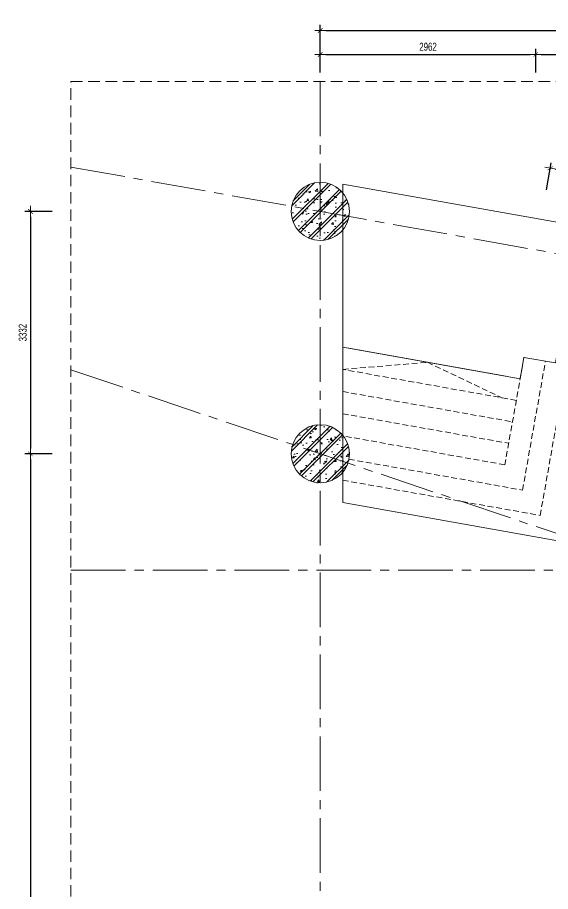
# Model space of a CAD drawing. Header units: millimetres. Extents: x 80771 to 163038, y -101774 to -59328.
# Drawn here: x 139096 to 146424, y -73033 to -61019 of the extents above; entities that cross this region are included whole.
import ezdxf

# ---------------------------------------------------------------- set-up
doc = ezdxf.new("R2010")
doc.units = ezdxf.units.MM
doc.linetypes.add('CENTER2', pattern=[1.125, 0.75, -0.125, 0.125, -0.125])
doc.linetypes.add('HIDDEN2', pattern=[4.7625, 3.175, -1.5875])
for name, color, linetype, lineweight in [('NDC_S-BEAM-STEL', 30, 'HIDDEN2', 18), ('NDC_S-CONT', 3, 'Continuous', 20), ('NDC_S-DIMS', 1, 'Continuous', 15), ('NDC_S-HIDN', 8, 'HIDDEN2', 13), ('NDC_S-HTCH-MAT', 8, 'Continuous', 15), ('NDC_S_AXIS', 5, 'CENTER2', 13), ('NDC_S_CONTINUOUS', 3, 'Continuous', 20), ('NDC_S_DIM', 1, 'Continuous', 15), ('NDC_S_HIDDEN', 8, 'HIDDEN2', 13)]:
    doc.layers.add(name, color=color, linetype=linetype, lineweight=lineweight)
doc.styles.add('NDC_DIM', font='', dxfattribs={"width": 0.75})
doc.styles.get('NDC_DIM').set_extended_font_data('Dotum')
doc.dimstyles.new('NDC_dim_50', dxfattribs={"dimscale": 50, "dimtxt": 2.2, "dimasz": 1.5, "dimexe": 1.5, "dimexo": 2.5, "dimgap": 1, "dimtad": 1, "dimdec": 0, "dimzin": 0, "dimdsep": 46, "dimtxsty": 'NDC_DIM', "dimblk": 'DIMMARK', "dimcen": 0.09, "dimdle": 1.2, "dimclrd": 1, "dimclre": 1, "dimclrt": 3, "dimadec": 0, "dimazin": 0, "dimtfac": 1, "dimtdec": 0, "dimtix": 1, "dimtofl": 0, "dimtmove": 0, "dimatfit": 3, "dimfxl": 6, "dimfxlon": 1, "dimtolj": 1, "dimtzin": 0, "dimarcsym": 0})
pattern_1 = [(50, (33954.08, 21496.15), (286.90407, -25.10085), [30, -330]), (355, (33954.08, 21496.15), (-55.50053, 300.87685), [24, -264]), (100.4514, (33977.98, 21494.06), (231.40375, 275.7758), [25.4961, -280.45684]), (46.1842, (33954.08, 21576.15), (426.8964, -66.2076), [45, -495]), (96.6356, (33989.65, 21570.63), (373.8651, 389.6471), [38.2441, -420.6852]), (351.1842, (33954.08, 21576.15), (373.8648, 389.6474), [36, -396]), (21, (33994.08, 21556.15), (238.76282, -161.04756), [30, -330]), (326, (33994.08, 21556.15), (97.32613, 290.06), [24, -264]), (71.4514, (34013.97, 21542.73), (336.08905, 129.0122), [25.4961, -280.45684]), (37.5, (33954.08, 21496.15), (4.86394, 133.15754), [0, -260.8, 0, -268, 0, -265]), (7.5, (33954.08, 21496.15), (105.22781, 157.76468), [0, -152.8, 0, -254.8, 0, -101]), (327.5, (33864.88, 21496.15), (213.528974, -9.02195), [0, -100, 0, -312, 0, -414]), (317.5, (33824.88, 21496.15), (233.27447, 40.042), [0, -130, 0, -207.2, 0, -294]), (45, (33954.08, 21496.15), (-120.20815, 120.20815), []), (45, (33954.08, 21545.15), (-120.20815, 120.20815), [])]

# ---------------------------------------------------------------- blocks, each defined once
blk = doc.blocks.new('DIMMARK')
at = {"layer": 'NDC_S_DIM', "color": 1}
blk.add_line((-1.5, 0), (1, 0), dxfattribs=at)
at = {"layer": 'NDC_S_DIM', "color": 2, "const_width": 0.1}
blk.add_lwpolyline([(-0.42, -0.42), (0.42, 0.42)], dxfattribs=at)
blk = doc.blocks.new('*D16')
at = {"layer": 'Defpoints', "color": 0, "transparency": 16777216}
for p in [(153659, -61197), (143259, -61900), (153659, -61900)]:
    blk.add_point(p, dxfattribs=at)
at = {"layer": 'NDC_S_DIM', "color": 1, "lineweight": -2, "transparency": 16777216}
for p, q in [((143259, -61497), (143259, -61122)), ((153659, -61497), (153659, -61122)), ((143334, -61197), (153584, -61197))]:
    blk.add_line(p, q, dxfattribs=at)
at = {"layer": 'NDC_S_DIM', "color": 1, "lineweight": -2, "transparency": 16777216, "xscale": 75, "yscale": 75, "zscale": 75, "rotation": 180}
blk.add_blockref('DIMMARK', (143259, -61197), dxfattribs=at)
at = {"layer": 'NDC_S_DIM', "color": 1, "lineweight": -2, "transparency": 16777216, "xscale": 75, "yscale": 75, "zscale": 75}
blk.add_blockref('DIMMARK', (153659, -61197), dxfattribs=at)
at = {"layer": 'NDC_S_DIM', "color": 3, "transparency": 16777216, "insert": (148459, -61092), "char_height": 110, "attachment_point": 5, "style": 'NDC_DIM'}
blk.add_mtext('\\A1;10400', dxfattribs=at)
blk = doc.blocks.new('*D17')
at = {"layer": 'Defpoints', "color": 0, "transparency": 16777216}
for p in [(139831, -63685), (139273, -67017), (139831, -67017)]:
    blk.add_point(p, dxfattribs=at)
at = {"layer": 'NDC_S_DIM', "color": 1, "lineweight": -2, "transparency": 16777216}
for p, q in [((139573, -63685), (139198, -63685)), ((139273, -63760), (139273, -66942)), ((139573, -67017), (139198, -67017))]:
    blk.add_line(p, q, dxfattribs=at)
at = {"layer": 'NDC_S_DIM', "color": 1, "lineweight": -2, "transparency": 16777216, "xscale": 75, "yscale": 75, "zscale": 75}
for p, rotation in [((139273, -63685), 90), ((139273, -67017), 270)]:
    blk.add_blockref('DIMMARK', p, dxfattribs=dict(at, rotation=rotation))
at = {"layer": 'NDC_S_DIM', "color": 3, "transparency": 16777216, "insert": (139168, -65351), "char_height": 110, "attachment_point": 5, "rotation": 90, "style": 'NDC_DIM'}
blk.add_mtext('\\A1;3332', dxfattribs=at)
blk = doc.blocks.new('*D18')
at = {"layer": 'Defpoints', "color": 0, "transparency": 16777216}
for p in [(139831, -67017), (139273, -80123), (139831, -80123)]:
    blk.add_point(p, dxfattribs=at)
at = {"layer": 'NDC_S_DIM', "color": 1, "lineweight": -2, "transparency": 16777216}
for p, q in [((139573, -67017), (139198, -67017)), ((139273, -67092), (139273, -80048)), ((139573, -80123), (139198, -80123))]:
    blk.add_line(p, q, dxfattribs=at)
at = {"layer": 'NDC_S_DIM', "color": 1, "lineweight": -2, "transparency": 16777216, "xscale": 75, "yscale": 75, "zscale": 75}
for p, rotation in [((139273, -67017), 90), ((139273, -80123), 270)]:
    blk.add_blockref('DIMMARK', p, dxfattribs=dict(at, rotation=rotation))
at = {"layer": 'NDC_S_DIM', "color": 3, "transparency": 16777216, "insert": (139168, -73570), "char_height": 110, "attachment_point": 5, "rotation": 90, "style": 'NDC_DIM'}
blk.add_mtext('\\A1;13106', dxfattribs=at)
blk = doc.blocks.new('*D27')
at = {"layer": 'Defpoints', "color": 0, "transparency": 16777216}
for p in [(146221, -61527), (143259, -61900), (146221, -61900)]:
    blk.add_point(p, dxfattribs=at)
at = {"layer": 'NDC_S-DIMS', "color": 1, "lineweight": -2, "transparency": 16777216}
for p, q in [((143259, -61775), (143259, -61452)), ((146221, -61775), (146221, -61452)), ((143334, -61527), (146146, -61527))]:
    blk.add_line(p, q, dxfattribs=at)
at = {"layer": 'NDC_S-DIMS', "color": 1, "lineweight": -2, "transparency": 16777216, "xscale": 75, "yscale": 75, "zscale": 75, "rotation": 180}
blk.add_blockref('DIMMARK', (143259, -61527), dxfattribs=at)
at = {"layer": 'NDC_S-DIMS', "color": 1, "lineweight": -2, "transparency": 16777216, "xscale": 75, "yscale": 75, "zscale": 75}
blk.add_blockref('DIMMARK', (146221, -61527), dxfattribs=at)
at = {"layer": 'NDC_S-DIMS', "color": 3, "transparency": 16777216, "insert": (144740, -61422), "char_height": 110, "attachment_point": 5, "style": 'NDC_DIM'}
blk.add_mtext('\\A1;2962', dxfattribs=at)
blk = doc.blocks.new('*D28')
at = {"layer": 'Defpoints', "color": 0, "transparency": 16777216}
for p in [(152031, -61527), (146221, -61900), (152031, -61900)]:
    blk.add_point(p, dxfattribs=at)
at = {"layer": 'NDC_S-DIMS', "color": 1, "lineweight": -2, "transparency": 16777216}
for p, q in [((146221, -61775), (146221, -61452)), ((152031, -61775), (152031, -61452)), ((146296, -61527), (151956, -61527))]:
    blk.add_line(p, q, dxfattribs=at)
at = {"layer": 'NDC_S-DIMS', "color": 1, "lineweight": -2, "transparency": 16777216, "xscale": 75, "yscale": 75, "zscale": 75, "rotation": 180}
blk.add_blockref('DIMMARK', (146221, -61527), dxfattribs=at)
at = {"layer": 'NDC_S-DIMS', "color": 1, "lineweight": -2, "transparency": 16777216, "xscale": 75, "yscale": 75, "zscale": 75}
blk.add_blockref('DIMMARK', (152031, -61527), dxfattribs=at)
at = {"layer": 'NDC_S-DIMS', "color": 3, "transparency": 16777216, "insert": (149126, -61422), "char_height": 110, "attachment_point": 5, "style": 'NDC_DIM'}
blk.add_mtext('\\A1;5810', dxfattribs=at)
blk = doc.blocks.new('*D38')
at = {"layer": 'Defpoints', "color": 0, "transparency": 16777216}
for p in [(146954, -63186), (146296, -63795), (146828, -63890)]:
    blk.add_point(p, dxfattribs=at)
at = {"layer": 'NDC_S-DIMS', "color": 1, "lineweight": -2, "transparency": 16777216}
for p, q in [((146368, -63387), (146434, -63018)), ((146495, -63105), (146880, -63173)), ((146901, -63482), (146967, -63112))]:
    blk.add_line(p, q, dxfattribs=at)
at = {"layer": 'NDC_S-DIMS', "color": 1, "lineweight": -2, "transparency": 16777216, "xscale": 75, "yscale": 75, "zscale": 75}
for p, rotation in [((146421, -63091), 169.8950788056672), ((146954, -63186), 349.8950788056672)]:
    blk.add_blockref('DIMMARK', p, dxfattribs=dict(at, rotation=rotation))
at = {"layer": 'NDC_S-DIMS', "color": 3, "transparency": 16777216, "insert": (146706, -63035), "char_height": 110, "attachment_point": 5, "rotation": 349.8951, "style": 'NDC_DIM'}
blk.add_mtext('\\A1;541', dxfattribs=at)

msp = doc.modelspace()

# ---------------------------------------------------------------- hatches: boundary and pattern name
at = {"layer": 'NDC_S-HTCH-MAT'}
h = msp.add_hatch(dxfattribs=at)
h.set_pattern_fill('BT-01', color=256, scale=40, pattern_type=2)
h.set_pattern_definition(pattern_1)
edge = h.paths.add_edge_path()
edge.add_arc((143259.1, -63685.1), 400, 0, 360)
h = msp.add_hatch(dxfattribs=at)
h.set_pattern_fill('BT-01', color=256, scale=40, pattern_type=2)
h.set_pattern_definition(pattern_1)
edge = h.paths.add_edge_path()
edge.add_arc((143259.1, -67016.7), 400, 0, 360)

# ---------------------------------------------------------------- linework, layer by layer
at = {"layer": 'NDC_S-BEAM-STEL', "ltscale": 60}
msp.add_lwpolyline([(143867.4, -65604.5), (143867.4, -65604.9)], dxfattribs=at)
at = {"layer": 'NDC_S-CONT'}
for centre in [(143259.1, -63685.1), (143259.1, -67016.7)]:
    msp.add_circle(centre, 400, dxfattribs=at)
at = {"layer": 'NDC_S-HIDN', "ltscale": 25}
for points in [[(146059.4, -65690.4), (145796.1, -67167.8), (143575.3, -66771.8)], [(143567.4, -65856.2), (144731.1, -65759), (145757.2, -66246.7)], [(143567.4, -67379.8), (146281.6, -67863.5), (146650.1, -65796)], [(143652.4, -67090.2), (146038.9, -67515.5), (146355, -65743.1)], [(145954, -66281.8), (143567.4, -65856.2)], [(143567.4, -66160.9), (145901.4, -66577.2)], [(143567.4, -66465.6), (145848.8, -66872.5)]]:
    msp.add_lwpolyline(points, dxfattribs=at)
at = {"layer": 'NDC_S-HTCH-MAT', "linetype": 'Continuous'}
msp.add_lwpolyline([(143567.4, -63310.2), (143567.4, -65551.8), (146006.7, -65986.3), (146059.4, -65690.6), (146493.8, -65768), (146828.4, -63889.5)], dxfattribs=at)
at = {"layer": 'NDC_S_AXIS', "ltscale": 1000}
for p, q in [((143259.1, -61900.1), (143259.1, -82866.4)), ((139831.5, -63074.5), (156692.3, -66077.8)), ((139831.5, -65862), (150105.8, -69323.1)), ((139831.5, -68618.2), (156692.3, -68618.2))]:
    msp.add_line(p, q, dxfattribs=at)
at = {"layer": 'NDC_S_CONTINUOUS'}
for p, q in [((143567.4, -63939.9), (143567.4, -67684.5)), ((143567.4, -67684.5), (146524.3, -68211.5))]:
    msp.add_line(p, q, dxfattribs=at)
for points in [[(153017.1, -65321.6), (153017.2, -64988.9), (143567.4, -63310.2), (143567.4, -63430.2)], [(145809.8, -65951.3), (143652.4, -65566.6)]]:
    msp.add_lwpolyline(points, dxfattribs=at)
at = {"layer": 'NDC_S_HIDDEN', "ltscale": 50}
msp.add_lwpolyline([(139831.5, -61900.1), (156692.3, -61900.1), (156692.3, -82866.4), (139831.5, -82866.4)], close=True, dxfattribs=at)

# ---------------------------------------------------------------- dimensions: what is measured, and where the dimension line sits
at = {"layer": 'NDC_S-DIMS'}
dim = msp.add_linear_dim(base=(146221.1, -61526.6), p1=(143259.1, -61900.1), p2=(146221.1, -61900.1), dimstyle='NDC_dim_50', dxfattribs=at)
dim.commit()
dim.dimension.update_dxf_attribs({"geometry": '*D27', "text_midpoint": (144740.1, -61421.5)})
dim = msp.add_linear_dim(base=(152030.9, -61526.6), p1=(146221.1, -61900.1), p2=(152030.9, -61900.1), dimstyle='NDC_dim_50', override={"dimtmove": 1}, dxfattribs=at)
dim.commit()
dim.dimension.update_dxf_attribs({"geometry": '*D28', "text_midpoint": (149126, -61421.5)})
dim = msp.add_linear_dim(base=(146953.5, -63186.3), p1=(146295.6, -63794.7), p2=(146828.2, -63889.6), angle=349.89508, dimstyle='NDC_dim_50', dxfattribs=at)
dim.commit()
dim.dimension.update_dxf_attribs({"geometry": '*D38', "text_midpoint": (146705.6, -63035.4)})
at = {"layer": 'NDC_S_DIM'}
dim = msp.add_linear_dim(base=(153659.1, -61196.6), p1=(143259.1, -61900.1), p2=(153659.1, -61900.1), dimstyle='NDC_dim_50', dxfattribs=at)
dim.commit()
dim.dimension.update_dxf_attribs({"geometry": '*D16', "text_midpoint": (148459.1, -61091.5)})
dim = msp.add_linear_dim(base=(139272.9, -67016.7), p1=(139831.5, -63685.1), p2=(139831.5, -67016.7), angle=90, dimstyle='NDC_dim_50', dxfattribs=at)
dim.commit()
dim.dimension.update_dxf_attribs({"geometry": '*D17', "text_midpoint": (139167.9, -65350.9)})
dim = msp.add_linear_dim(base=(139272.9, -80122.5), p1=(139831.5, -67016.7), p2=(139831.5, -80122.5), angle=90, dimstyle='NDC_dim_50', override={"dimtmove": 1}, dxfattribs=at)
dim.commit()
dim.dimension.update_dxf_attribs({"geometry": '*D18', "text_midpoint": (139167.9, -73569.6)})

doc.saveas('drawing.dxf')
